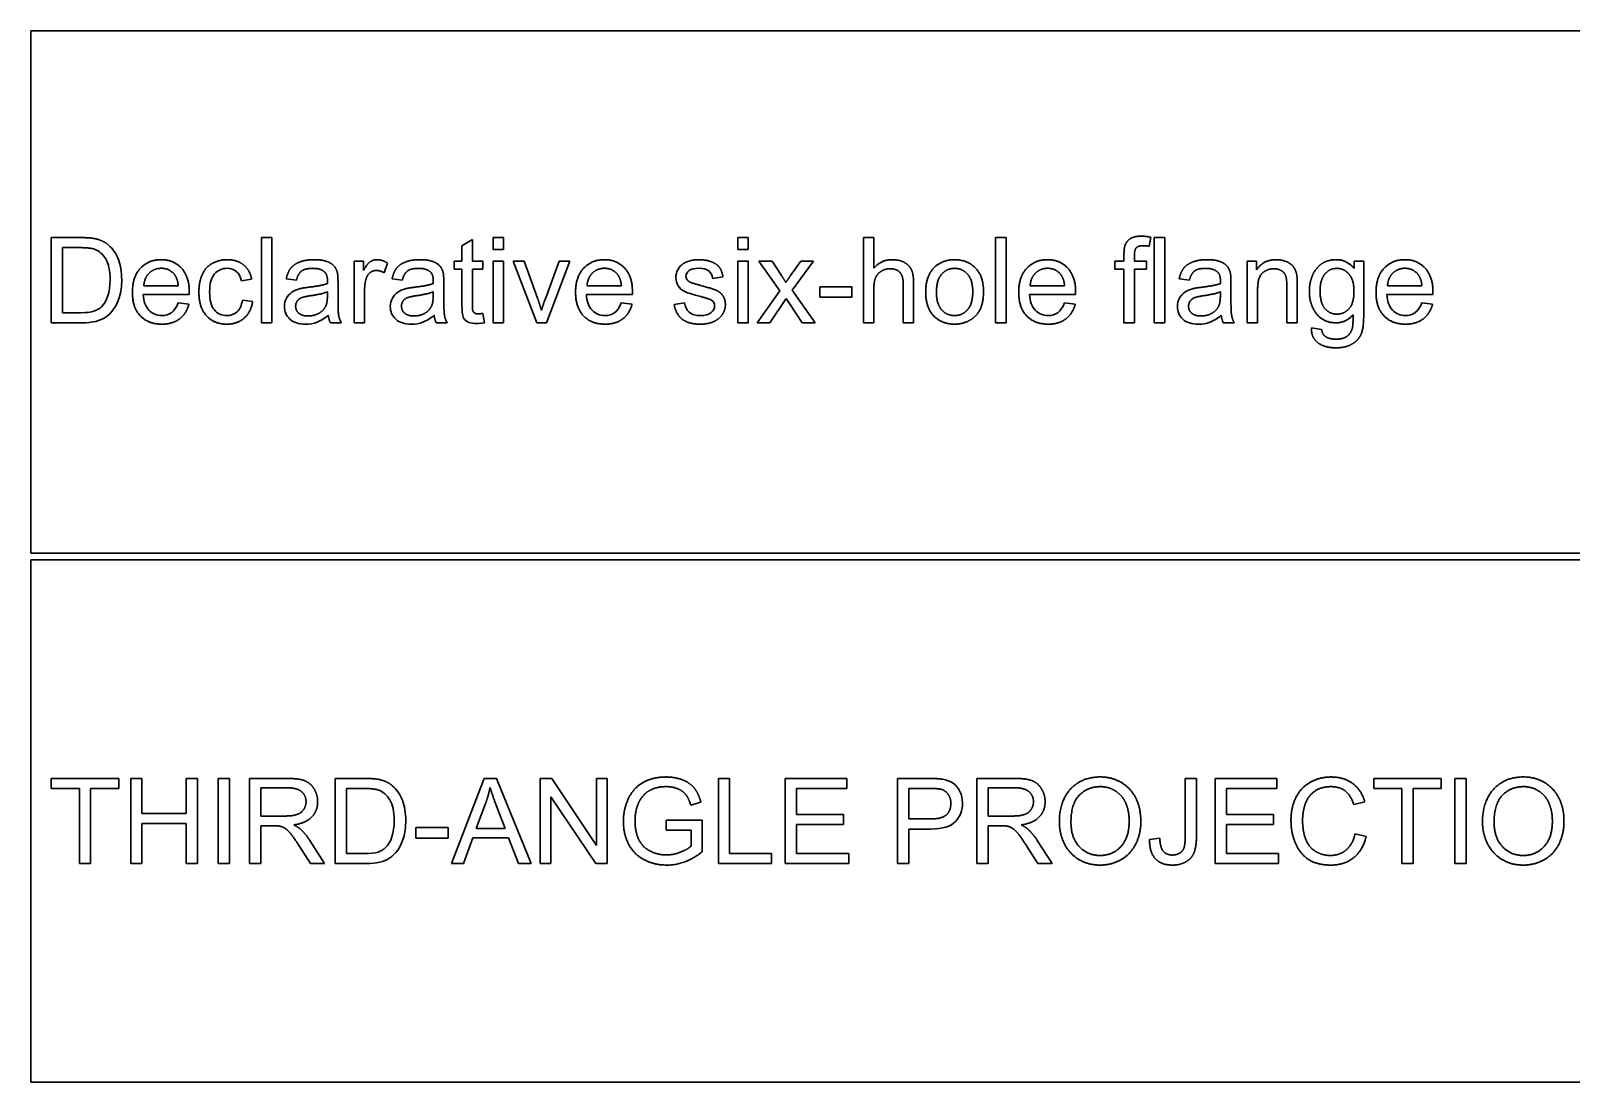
# Model space of a CAD drawing. Header units: millimetres. Extents: x -205 to 205, y -139 to 139.
# Drawn here: x 66.8 to 131.5, y -111 to -66.8 of the extents above; entities that cross this region are included whole.
import ezdxf

# ---------------------------------------------------------------- set-up
doc = ezdxf.new("R2010")
doc.units = ezdxf.units.MM
doc.layers.add('visible', color=7, linetype='Continuous', lineweight=30)

msp = doc.modelspace()

# ---------------------------------------------------------------- linework, layer by layer
at = {"layer": 'visible'}
for p, q in [((66.807, -88.749), (66.807, -66.807)), ((66.807, -66.807), (200, -66.807)), ((67.667, -75.493), (67.667, -79.072)), ((68.9, -75.493), (67.667, -75.493)), ((76.492, -75.493), (76.492, -79.072)), ((76.932, -75.493), (76.492, -75.493)), ((76.932, -79.072), (76.932, -75.493)), ((85.357, -75.573), (84.92, -75.837)), ((85.357, -76.479), (85.357, -75.573)), ((86.231, -75.493), (86.231, -75.998)), ((86.671, -75.493), (86.231, -75.493)), ((86.671, -75.998), (86.671, -75.493)), ((96.512, -75.493), (96.512, -75.998)), ((96.951, -75.493), (96.512, -75.493)), ((96.951, -75.998), (96.951, -75.493)), ((101.785, -75.493), (101.785, -79.072)), ((102.225, -75.493), (101.785, -75.493)), ((102.225, -76.777), (102.225, -75.493)), ((107.337, -75.493), (107.337, -79.072)), ((107.777, -75.493), (107.337, -75.493)), ((107.777, -79.072), (107.777, -75.493)), ((113.795, -75.859), (113.861, -75.476)), ((114.007, -75.493), (114.007, -79.072)), ((114.446, -75.493), (114.007, -75.493)), ((114.446, -79.072), (114.446, -75.493)), ((68.14, -78.649), (68.14, -75.915)), ((68.14, -75.915), (68.892, -75.915)), ((84.92, -75.837), (84.92, -76.479)), ((86.231, -75.998), (86.671, -75.998)), ((96.512, -75.998), (96.951, -75.998)), ((112.733, -76.203), (112.733, -76.479)), ((113.17, -76.479), (113.17, -76.24)), ((80.389, -76.479), (80.389, -79.072)), ((80.784, -76.479), (80.389, -76.479)), ((80.784, -76.872), (80.784, -76.479)), ((81.646, -76.97), (81.798, -76.562)), ((84.598, -76.479), (84.598, -76.821)), ((84.92, -76.479), (84.598, -76.479)), ((84.598, -76.821), (84.92, -76.821)), ((84.92, -76.821), (84.92, -78.312)), ((85.799, -76.479), (85.357, -76.479)), ((85.357, -76.821), (85.799, -76.821)), ((85.357, -78.337), (85.357, -76.821)), ((85.799, -76.821), (85.799, -76.479)), ((86.231, -76.479), (86.231, -79.072)), ((86.671, -76.479), (86.231, -76.479)), ((86.671, -79.072), (86.671, -76.479)), ((87.073, -76.479), (88.06, -79.072)), ((87.537, -76.479), (87.073, -76.479)), ((88.094, -78.032), (87.537, -76.479)), ((89, -76.479), (88.424, -78.061)), ((88.47, -79.072), (89.451, -76.479)), ((89.451, -76.479), (89, -76.479)), ((96.512, -76.479), (96.512, -79.072)), ((96.951, -76.479), (96.512, -76.479)), ((96.951, -79.072), (96.951, -76.479)), ((97.398, -76.479), (98.275, -77.724)), ((97.947, -76.479), (97.398, -76.479)), ((98.345, -77.087), (97.947, -76.479)), ((99.161, -76.479), (98.724, -77.092)), ((98.79, -77.7), (99.686, -76.479)), ((99.686, -76.479), (99.161, -76.479)), ((112.344, -76.479), (112.344, -76.821)), ((112.733, -76.479), (112.344, -76.479)), ((112.344, -76.821), (112.733, -76.821)), ((112.733, -76.821), (112.733, -79.072)), ((113.675, -76.479), (113.17, -76.479)), ((113.17, -76.821), (113.675, -76.821)), ((113.17, -79.072), (113.17, -76.821)), ((113.675, -76.821), (113.675, -76.479)), ((117.908, -76.479), (117.908, -79.072)), ((118.304, -76.479), (117.908, -76.479)), ((118.304, -76.848), (118.304, -76.479)), ((122.401, -76.479), (122.401, -76.791)), ((122.806, -76.479), (122.401, -76.479)), ((122.806, -78.72), (122.806, -76.479)), ((73.001, -77.526), (71.553, -77.526)), ((75.657, -77.307), (76.085, -77.241)), ((77.54, -77.219), (77.969, -77.277)), ((79.713, -77.985), (79.713, -77.399)), ((81.986, -77.219), (82.415, -77.277)), ((84.158, -77.985), (84.158, -77.399)), ((91.619, -77.526), (90.172, -77.526)), ((95.46, -77.206), (95.889, -77.148)), ((99.949, -77.556), (99.949, -77.998)), ((101.299, -77.556), (99.949, -77.556)), ((101.299, -77.998), (101.299, -77.556)), ((102.225, -79.072), (102.225, -77.653)), ((103.458, -77.429), (103.458, -79.072)), ((103.897, -79.072), (103.897, -77.429)), ((110.237, -77.526), (108.79, -77.526)), ((115.054, -77.219), (115.484, -77.277)), ((117.227, -77.985), (117.227, -77.399)), ((118.348, -79.072), (118.348, -77.656)), ((119.576, -77.495), (119.576, -79.072)), ((120.015, -79.072), (120.015, -77.477)), ((125.25, -77.526), (123.802, -77.526)), ((71.529, -77.888), (73.463, -77.888)), ((73.45, -78.293), (72.996, -78.237)), ((76.126, -78.178), (75.694, -78.122)), ((79.268, -77.77), (79.268, -77.932)), ((80.828, -79.072), (80.828, -77.714)), ((83.714, -77.77), (83.714, -77.932)), ((90.147, -77.888), (92.081, -77.888)), ((92.069, -78.293), (91.614, -78.237)), ((94.268, -78.229), (93.834, -78.298)), ((98.275, -77.724), (97.327, -79.072)), ((97.86, -79.072), (98.541, -78.049)), ((98.541, -78.049), (98.682, -78.266)), ((98.682, -78.266), (99.215, -79.072)), ((99.754, -79.072), (98.79, -77.7)), ((99.949, -77.998), (101.299, -77.998)), ((108.765, -77.888), (110.699, -77.888)), ((110.687, -78.293), (110.233, -78.237)), ((116.783, -77.77), (116.783, -77.932)), ((123.778, -77.888), (125.711, -77.888)), ((125.699, -78.293), (125.245, -78.237)), ((68.904, -78.649), (68.14, -78.649)), ((85.862, -79.067), (85.799, -78.679)), ((67.667, -79.072), (68.958, -79.072)), ((76.492, -79.072), (76.932, -79.072)), ((79.393, -79.072), (79.852, -79.072)), ((80.389, -79.072), (80.828, -79.072)), ((83.839, -79.072), (84.298, -79.072)), ((86.231, -79.072), (86.671, -79.072)), ((88.06, -79.072), (88.47, -79.072)), ((96.512, -79.072), (96.951, -79.072)), ((97.327, -79.072), (97.86, -79.072)), ((99.215, -79.072), (99.754, -79.072)), ((101.785, -79.072), (102.225, -79.072)), ((103.458, -79.072), (103.897, -79.072)), ((107.337, -79.072), (107.777, -79.072)), ((112.733, -79.072), (113.17, -79.072)), ((114.007, -79.072), (114.446, -79.072)), ((116.907, -79.072), (117.366, -79.072)), ((117.908, -79.072), (118.348, -79.072)), ((119.576, -79.072), (120.015, -79.072)), ((121.036, -79.35), (120.609, -79.287)), ((200, -88.749), (66.807, -88.749)), ((66.807, -110.971), (66.807, -89.029)), ((66.807, -89.029), (200, -89.029)), ((67.667, -98.212), (67.667, -98.634)), ((70.504, -98.212), (67.667, -98.212)), ((70.504, -98.634), (70.504, -98.212)), ((71.004, -98.212), (71.004, -101.791)), ((71.478, -98.212), (71.004, -98.212)), ((71.478, -99.681), (71.478, -98.212)), ((73.338, -98.212), (73.338, -99.681)), ((73.812, -98.212), (73.338, -98.212)), ((73.812, -101.791), (73.812, -98.212)), ((74.681, -98.212), (74.681, -101.791)), ((75.154, -98.212), (74.681, -98.212)), ((75.154, -101.791), (75.154, -98.212)), ((75.997, -98.212), (75.997, -101.791)), ((77.584, -98.212), (75.997, -98.212)), ((79.6, -98.212), (79.6, -101.791)), ((80.833, -98.212), (79.6, -98.212)), ((85.858, -98.212), (84.483, -101.791)), ((86.368, -98.212), (85.858, -98.212)), ((87.833, -101.791), (86.368, -98.212)), ((88.206, -98.212), (88.206, -101.791)), ((88.692, -98.212), (88.206, -98.212)), ((90.572, -101.022), (88.692, -98.212)), ((90.572, -98.212), (90.572, -101.022)), ((91.026, -98.212), (90.572, -98.212)), ((91.026, -101.791), (91.026, -98.212)), ((95.692, -98.212), (95.692, -101.791)), ((96.165, -98.212), (95.692, -98.212)), ((96.165, -101.368), (96.165, -98.212)), ((98.502, -98.212), (98.502, -101.791)), ((101.09, -98.212), (98.502, -98.212)), ((101.09, -98.634), (101.09, -98.212)), ((103.216, -98.212), (103.216, -101.791)), ((104.566, -98.212), (103.216, -98.212)), ((106.558, -98.212), (106.558, -101.791)), ((108.145, -98.212), (106.558, -98.212)), ((115.303, -98.212), (115.303, -100.677)), ((115.777, -98.212), (115.303, -98.212)), ((115.777, -100.651), (115.777, -98.212)), ((116.561, -98.212), (116.561, -101.791)), ((119.149, -98.212), (116.561, -98.212)), ((119.149, -98.634), (119.149, -98.212)), ((123.228, -98.212), (123.228, -98.634)), ((126.065, -98.212), (123.228, -98.212)), ((126.065, -98.634), (126.065, -98.212)), ((126.632, -98.212), (126.632, -101.791)), ((127.105, -98.212), (126.632, -98.212)), ((127.105, -101.791), (127.105, -98.212)), ((67.667, -98.634), (68.846, -98.634)), ((68.846, -98.634), (68.846, -101.791)), ((69.319, -98.634), (70.504, -98.634)), ((69.319, -101.791), (69.319, -98.634)), ((76.47, -99.791), (76.47, -98.607)), ((76.47, -98.607), (77.603, -98.607)), ((80.074, -101.368), (80.074, -98.634)), ((80.074, -98.634), (80.826, -98.634)), ((88.66, -98.978), (90.54, -101.791)), ((88.66, -101.791), (88.66, -98.978)), ((98.975, -98.634), (101.09, -98.634)), ((98.975, -99.73), (98.975, -98.634)), ((103.69, -99.913), (103.69, -98.634)), ((103.69, -98.634), (104.605, -98.634)), ((107.032, -99.791), (107.032, -98.607)), ((107.032, -98.607), (108.165, -98.607)), ((117.034, -98.634), (119.149, -98.634)), ((117.034, -99.73), (117.034, -98.634)), ((123.228, -98.634), (124.407, -98.634)), ((124.407, -98.634), (124.407, -101.791)), ((124.881, -98.634), (126.065, -98.634)), ((124.881, -101.791), (124.881, -98.634)), ((85.516, -100.321), (85.909, -99.271)), ((86.356, -99.33), (86.729, -100.321)), ((94.532, -99.33), (94.959, -99.213)), ((122.386, -99.303), (122.852, -99.193)), ((73.338, -99.681), (71.478, -99.681)), ((71.478, -100.104), (73.338, -100.104)), ((71.478, -101.791), (71.478, -100.104)), ((73.338, -100.104), (73.338, -101.791)), ((77.488, -99.791), (76.47, -99.791)), ((76.47, -100.201), (77.02, -100.201)), ((76.47, -101.791), (76.47, -100.201)), ((82.984, -100.275), (82.984, -100.717)), ((84.334, -100.275), (82.984, -100.275)), ((84.334, -100.717), (84.334, -100.275)), ((95.013, -99.965), (93.497, -99.967)), ((93.497, -99.967), (93.497, -100.387)), ((95.013, -101.293), (95.013, -99.965)), ((100.955, -99.73), (98.975, -99.73)), ((98.975, -100.15), (100.955, -100.15)), ((98.975, -101.368), (98.975, -100.15)), ((100.955, -100.15), (100.955, -99.73)), ((104.615, -99.913), (103.69, -99.913)), ((108.05, -99.791), (107.032, -99.791)), ((107.032, -100.201), (107.581, -100.201)), ((107.032, -101.791), (107.032, -100.201)), ((119.014, -99.73), (117.034, -99.73)), ((117.034, -100.15), (119.014, -100.15)), ((117.034, -101.368), (117.034, -100.15)), ((119.014, -100.15), (119.014, -99.73)), ((79.151, -101.791), (78.528, -100.817)), ((82.984, -100.717), (84.334, -100.717)), ((84.986, -101.791), (85.379, -100.707)), ((85.379, -100.707), (86.876, -100.707)), ((86.729, -100.321), (85.516, -100.321)), ((86.876, -100.707), (87.293, -101.791)), ((93.497, -100.387), (94.549, -100.387)), ((94.549, -100.387), (94.549, -101.053)), ((103.69, -100.336), (104.608, -100.336)), ((103.69, -101.791), (103.69, -100.336)), ((109.713, -101.791), (109.09, -100.817)), ((114.236, -100.717), (113.809, -100.775)), ((122.913, -100.656), (122.44, -100.536)), ((78.082, -101.046), (78.555, -101.791)), ((80.838, -101.368), (80.074, -101.368)), ((97.928, -101.368), (96.165, -101.368)), ((97.928, -101.791), (97.928, -101.368)), ((101.173, -101.368), (98.975, -101.368)), ((101.173, -101.791), (101.173, -101.368)), ((108.643, -101.046), (109.117, -101.791)), ((119.232, -101.368), (117.034, -101.368)), ((119.232, -101.791), (119.232, -101.368)), ((68.846, -101.791), (69.319, -101.791)), ((71.004, -101.791), (71.478, -101.791)), ((73.338, -101.791), (73.812, -101.791)), ((74.681, -101.791), (75.154, -101.791)), ((75.997, -101.791), (76.47, -101.791)), ((78.555, -101.791), (79.151, -101.791)), ((79.6, -101.791), (80.892, -101.791)), ((84.483, -101.791), (84.986, -101.791)), ((87.293, -101.791), (87.833, -101.791)), ((88.206, -101.791), (88.66, -101.791)), ((90.54, -101.791), (91.026, -101.791)), ((95.692, -101.791), (97.928, -101.791)), ((98.502, -101.791), (101.173, -101.791)), ((103.216, -101.791), (103.69, -101.791)), ((106.558, -101.791), (107.032, -101.791)), ((109.117, -101.791), (109.713, -101.791)), ((116.561, -101.791), (119.232, -101.791)), ((124.407, -101.791), (124.881, -101.791)), ((126.632, -101.791), (127.105, -101.791)), ((200, -110.971), (66.807, -110.971))]:
    msp.add_line(p, q, dxfattribs=at)
for points in [[(68.9, -75.493), (69.317, -75.493), (69.537, -75.544)], [(69.537, -75.544), (69.844, -75.615), (70.062, -75.8)], [(69.505, -75.988), (69.315, -75.915), (68.892, -75.915)], [(112.733, -76.203), (112.733, -75.942), (112.779, -75.815)], [(79.691, -76.994), (79.713, -77.106), (79.713, -77.399)], [(84.136, -76.994), (84.158, -77.106), (84.158, -77.399)], [(117.205, -76.994), (117.227, -77.106), (117.227, -77.399)], [(73.001, -77.526), (72.972, -77.199), (72.835, -77.036)], [(78.094, -77.644), (78.223, -77.609), (78.485, -77.578)], [(78.485, -77.578), (79.017, -77.514), (79.268, -77.426)], [(80.902, -77.202), (80.828, -77.436), (80.828, -77.714)], [(82.54, -77.644), (82.669, -77.609), (82.93, -77.578)], [(82.93, -77.578), (83.463, -77.514), (83.714, -77.426)], [(91.619, -77.526), (91.59, -77.199), (91.453, -77.036)], [(94.385, -77.27), (94.439, -77.341), (94.554, -77.387)], [(94.554, -77.387), (94.62, -77.412), (94.942, -77.499)], [(98.345, -77.087), (98.458, -77.26), (98.526, -77.377)], [(98.526, -77.377), (98.633, -77.216), (98.724, -77.092)], [(110.237, -77.526), (110.208, -77.199), (110.071, -77.036)], [(115.609, -77.644), (115.738, -77.609), (115.999, -77.578)], [(115.999, -77.578), (116.531, -77.514), (116.783, -77.426)], [(119.991, -77.05), (120.015, -77.172), (120.015, -77.477)], [(125.25, -77.526), (125.22, -77.199), (125.084, -77.036)], [(79.268, -77.77), (79.029, -77.868), (78.55, -77.936)], [(79.197, -78.371), (79.268, -78.222), (79.268, -77.932)], [(83.714, -77.77), (83.475, -77.868), (82.996, -77.936)], [(83.643, -78.371), (83.714, -78.222), (83.714, -77.932)], [(88.094, -78.032), (88.184, -78.283), (88.26, -78.554)], [(88.26, -78.554), (88.319, -78.349), (88.424, -78.061)], [(95.406, -78.122), (95.316, -78.063), (94.957, -77.973)], [(116.783, -77.77), (116.544, -77.868), (116.065, -77.936)], [(116.712, -78.371), (116.783, -78.222), (116.783, -77.932)], [(79.393, -79.072), (79.324, -78.935), (79.305, -78.752)], [(83.839, -79.072), (83.77, -78.935), (83.751, -78.752)], [(116.907, -79.072), (116.839, -78.935), (116.819, -78.752)], [(122.327, -79.296), (122.361, -79.162), (122.359, -78.732)], [(121.036, -79.35), (121.063, -79.548), (121.185, -79.638)], [(80.833, -98.212), (81.251, -98.212), (81.47, -98.263)], [(81.47, -98.263), (81.778, -98.334), (81.995, -98.519)], [(104.566, -98.212), (104.923, -98.212), (105.111, -98.246)], [(81.439, -98.707), (81.248, -98.634), (80.826, -98.634)], [(86.102, -98.588), (86.033, -98.932), (85.909, -99.271)], [(86.356, -99.33), (86.185, -98.878), (86.102, -98.588)], [(105.047, -98.666), (104.927, -98.634), (104.605, -98.634)], [(77.283, -100.219), (77.203, -100.201), (77.02, -100.201)], [(77.85, -100.162), (78.038, -100.253), (78.135, -100.341)], [(107.845, -100.219), (107.764, -100.201), (107.581, -100.201)], [(108.411, -100.162), (108.599, -100.253), (108.697, -100.341)], [(78.135, -100.341), (78.343, -100.531), (78.528, -100.817)], [(108.697, -100.341), (108.904, -100.531), (109.09, -100.817)]]:
    msp.add_open_spline(points, degree=2, dxfattribs=at)
for points, degree, knots in [([(113.861, -75.476), (113.636, -75.432), (113.45, -75.432), (113.162, -75.432), (113.002, -75.538), (112.842, -75.644), (112.779, -75.815)], 2, [0, 0, 0, 1, 1, 2.552632, 2.552632, 4.105263, 4.105263, 4.105263]), ([(69.505, -75.988), (69.681, -76.057), (69.83, -76.191), (69.953, -76.392), (70.076, -76.593), (70.137, -76.881), (70.137, -77.255), (70.139, -77.796), (70.003, -78.173), (69.781, -78.398), (69.701, -78.478), (69.594, -78.539), (69.46, -78.583), (69.326, -78.627), (69.14, -78.649), (68.904, -78.649)], 3, [0, 0, 0, 0, 1, 1, 1, 2, 2, 2, 3.443478, 3.443478, 3.443478, 3.956018, 3.956018, 3.956018, 4.468557, 4.468557, 4.468557, 4.468557]), ([(68.958, -79.072), (69.391, -79.071), (69.725, -78.99), (69.96, -78.831), (70.194, -78.671), (70.406, -78.407), (70.53, -77.985), (70.594, -77.775), (70.626, -77.534), (70.626, -77.263), (70.626, -76.944), (70.579, -76.66), (70.485, -76.412), (70.392, -76.164), (70.25, -75.96), (70.062, -75.8)], 3, [0, 0, 0, 0, 2, 2, 2, 4, 4, 4, 5, 5, 5, 6.173653, 6.173653, 6.173653, 7.347305, 7.347305, 7.347305, 7.347305]), ([(113.17, -76.24), (113.17, -76.005), (113.253, -75.92), (113.336, -75.834), (113.536, -75.834), (113.658, -75.834), (113.795, -75.859)], 2, [0, 0, 0, 1, 1, 2, 2, 2.609756, 2.609756, 2.609756]), ([(73.463, -77.888), (73.465, -77.81), (73.465, -77.77), (73.465, -77.128), (73.135, -76.774), (72.806, -76.42), (72.286, -76.42), (71.749, -76.42), (71.412, -76.782), (71.075, -77.143), (71.075, -77.797), (71.075, -78.43), (71.408, -78.78), (71.741, -79.13), (72.31, -79.13), (72.762, -79.13), (73.052, -78.911), (73.343, -78.691), (73.45, -78.293)], 2, [0, 0, 0, 1, 1, 17.4375, 17.4375, 33.875, 33.875, 50.8527, 50.8527, 67.830399, 67.830399, 84.237952, 84.237952, 100.645505, 100.645505, 113.672961, 113.672961, 126.700417, 126.700417, 126.700417]), ([(71.553, -77.526), (71.575, -77.187), (71.782, -76.984), (71.988, -76.782), (72.291, -76.782), (72.625, -76.782), (72.835, -77.036)], 2, [0, 0, 0, 1, 1, 2, 2, 3.104839, 3.104839, 3.104839]), ([(76.085, -77.241), (76.009, -76.848), (75.74, -76.634), (75.472, -76.42), (75.049, -76.42), (74.715, -76.42), (74.431, -76.578), (74.146, -76.735), (74.007, -77.05), (73.868, -77.365), (73.868, -77.785), (73.868, -78.435), (74.191, -78.782), (74.515, -79.13), (75.047, -79.13), (75.472, -79.13), (75.764, -78.878), (76.055, -78.625), (76.126, -78.178)], 2, [0, 0, 0, 1, 1, 2, 2, 2.791908, 2.791908, 3.583815, 3.583815, 4.375723, 4.375723, 5.600417, 5.600417, 6.825111, 6.825111, 7.802619, 7.802619, 8.780127, 8.780127, 8.780127]), ([(75.694, -78.122), (75.663, -78.342), (75.59, -78.505), (75.474, -78.61), (75.359, -78.716), (75.215, -78.769), (75.042, -78.769), (74.827, -78.769), (74.653, -78.69), (74.52, -78.532), (74.386, -78.374), (74.319, -78.121), (74.319, -77.773), (74.319, -77.429), (74.389, -77.178), (74.527, -77.02), (74.665, -76.861), (74.845, -76.782), (75.067, -76.782), (75.356, -76.781), (75.579, -76.959), (75.657, -77.307)], 3, [0, 0, 0, 0, 1, 1, 1, 2, 2, 2, 3.245283, 3.245283, 3.245283, 4.490566, 4.490566, 4.490566, 5.718392, 5.718392, 5.718392, 6.946218, 6.946218, 6.946218, 8.571281, 8.571281, 8.571281, 8.571281]), ([(79.691, -76.994), (79.652, -76.813), (79.554, -76.695), (79.456, -76.577), (79.249, -76.498), (79.041, -76.42), (78.709, -76.42), (78.375, -76.42), (78.121, -76.512), (77.867, -76.603), (77.733, -76.773), (77.598, -76.943), (77.54, -77.219)], 2, [0, 0, 0, 1, 1, 2, 2, 3, 3, 4.007353, 4.007353, 5.014706, 5.014706, 6.022059, 6.022059, 6.022059]), ([(77.969, -77.277), (78.04, -77.001), (78.188, -76.893), (78.336, -76.784), (78.646, -76.784), (78.978, -76.784), (79.146, -76.933)], 2, [0, 0, 0, 1, 1, 2, 2, 3.070866, 3.070866, 3.070866]), ([(79.146, -76.933), (79.271, -77.043), (79.271, -77.311), (79.271, -77.336), (79.268, -77.426)], 2, [0, 0, 0, 1, 1, 1.090909, 1.090909, 1.090909]), ([(81.798, -76.562), (81.568, -76.42), (81.346, -76.42), (81.192, -76.42), (81.064, -76.508), (80.936, -76.596), (80.784, -76.872)], 2, [0, 0, 0, 1, 1, 1.692308, 1.692308, 2.384615, 2.384615, 2.384615]), ([(80.902, -77.202), (80.95, -77.048), (81.065, -76.961), (81.18, -76.874), (81.324, -76.874), (81.485, -76.874), (81.646, -76.97)], 2, [0, 0, 0, 1, 1, 2, 2, 3.118644, 3.118644, 3.118644]), ([(84.136, -76.994), (84.097, -76.813), (84, -76.695), (83.902, -76.577), (83.694, -76.498), (83.487, -76.42), (83.155, -76.42), (82.82, -76.42), (82.567, -76.512), (82.313, -76.603), (82.178, -76.773), (82.044, -76.943), (81.986, -77.219)], 2, [0, 0, 0, 1, 1, 2, 2, 3, 3, 4.007353, 4.007353, 5.014706, 5.014706, 6.022059, 6.022059, 6.022059]), ([(82.415, -77.277), (82.486, -77.001), (82.634, -76.893), (82.781, -76.784), (83.091, -76.784), (83.424, -76.784), (83.592, -76.933)], 2, [0, 0, 0, 1, 1, 2, 2, 3.070866, 3.070866, 3.070866]), ([(83.592, -76.933), (83.716, -77.043), (83.716, -77.311), (83.716, -77.336), (83.714, -77.426)], 2, [0, 0, 0, 1, 1, 1.090909, 1.090909, 1.090909]), ([(92.081, -77.888), (92.083, -77.81), (92.083, -77.77), (92.083, -77.128), (91.754, -76.774), (91.424, -76.42), (90.904, -76.42), (90.367, -76.42), (90.03, -76.782), (89.693, -77.143), (89.693, -77.797), (89.693, -78.43), (90.026, -78.78), (90.36, -79.13), (90.928, -79.13), (91.38, -79.13), (91.671, -78.911), (91.961, -78.691), (92.069, -78.293)], 2, [0, 0, 0, 1, 1, 17.4375, 17.4375, 33.875, 33.875, 50.8527, 50.8527, 67.830399, 67.830399, 84.237952, 84.237952, 100.645505, 100.645505, 113.672961, 113.672961, 126.700417, 126.700417, 126.700417]), ([(90.172, -77.526), (90.194, -77.187), (90.4, -76.984), (90.606, -76.782), (90.909, -76.782), (91.243, -76.782), (91.453, -77.036)], 2, [0, 0, 0, 1, 1, 2, 2, 3.104839, 3.104839, 3.104839]), ([(94.202, -76.601), (94.022, -76.729), (93.905, -76.939), (93.907, -77.167), (93.907, -77.294), (93.939, -77.41), (94.003, -77.515), (94.068, -77.62), (94.162, -77.703), (94.287, -77.762), (94.411, -77.821), (94.634, -77.892), (94.957, -77.973)], 3, [0, 0, 0, 0, 2, 2, 2, 3.098592, 3.098592, 3.098592, 4.197183, 4.197183, 4.197183, 5.295775, 5.295775, 5.295775, 5.295775]), ([(95.889, -77.148), (95.848, -76.896), (95.738, -76.746), (95.628, -76.596), (95.397, -76.508), (95.167, -76.42), (94.861, -76.42), (94.659, -76.42), (94.482, -76.473), (94.305, -76.525), (94.202, -76.601)], 2, [0, 0, 0, 1, 1, 2, 2, 3, 3, 3.664, 3.664, 4.328, 4.328, 4.328]), ([(94.385, -77.27), (94.35, -77.224), (94.332, -77.173), (94.332, -77.116), (94.332, -77.027), (94.375, -76.949), (94.461, -76.882), (94.547, -76.815), (94.691, -76.782), (94.893, -76.782), (95.236, -76.779), (95.42, -76.942), (95.46, -77.206)], 3, [0, 0, 0, 0, 1, 1, 1, 2.571429, 2.571429, 2.571429, 4.142857, 4.142857, 4.142857, 6.804147, 6.804147, 6.804147, 6.804147]), ([(103.897, -77.429), (103.897, -77.048), (103.806, -76.848), (103.714, -76.647), (103.502, -76.534), (103.289, -76.42), (103.001, -76.42), (102.532, -76.42), (102.225, -76.777)], 2, [0, 0, 0, 1, 1, 2, 2, 3, 3, 4.627119, 4.627119, 4.627119]), ([(102.225, -77.653), (102.225, -77.348), (102.298, -77.175), (102.371, -77.001), (102.543, -76.9), (102.715, -76.799), (102.911, -76.799), (103.172, -76.799), (103.315, -76.949), (103.458, -77.099), (103.458, -77.429)], 2, [0, 0, 0, 1, 1, 2, 2, 3, 3, 4.3375, 4.3375, 5.675, 5.675, 5.675]), ([(104.803, -76.708), (104.403, -77.055), (104.403, -77.775), (104.403, -78.432), (104.738, -78.781), (105.074, -79.13), (105.618, -79.13), (105.958, -79.13), (106.245, -78.972), (106.531, -78.813), (106.682, -78.526), (106.832, -78.239), (106.832, -77.739), (106.832, -77.121), (106.492, -76.771), (106.153, -76.42), (105.618, -76.42), (105.137, -76.42), (104.803, -76.708)], 2, [0, 0, 0, 1, 1, 1.911864, 1.911864, 2.823729, 2.823729, 3.392111, 3.392111, 3.960493, 3.960493, 4.528874, 4.528874, 5.230341, 5.230341, 5.931807, 5.931807, 6.562807, 6.562807, 6.562807]), ([(104.854, -77.775), (104.854, -77.277), (105.071, -77.031), (105.289, -76.784), (105.618, -76.784), (105.943, -76.784), (106.162, -77.032), (106.38, -77.28), (106.38, -77.761), (106.38, -78.271), (106.163, -78.52), (105.945, -78.769), (105.618, -78.769), (105.289, -78.769), (105.071, -78.521), (104.854, -78.273), (104.854, -77.775)], 2, [0, 0, 0, 1, 1, 2, 2, 2.985185, 2.985185, 3.97037, 3.97037, 5.015567, 5.015567, 6.060763, 6.060763, 7.11376, 7.11376, 8.166756, 8.166756, 8.166756]), ([(110.699, -77.888), (110.701, -77.81), (110.701, -77.77), (110.701, -77.128), (110.372, -76.774), (110.042, -76.42), (109.522, -76.42), (108.985, -76.42), (108.648, -76.782), (108.311, -77.143), (108.311, -77.797), (108.311, -78.43), (108.644, -78.78), (108.978, -79.13), (109.547, -79.13), (109.998, -79.13), (110.289, -78.911), (110.579, -78.691), (110.687, -78.293)], 2, [0, 0, 0, 1, 1, 17.4375, 17.4375, 33.875, 33.875, 50.8527, 50.8527, 67.830399, 67.830399, 84.237952, 84.237952, 100.645505, 100.645505, 113.672961, 113.672961, 126.700417, 126.700417, 126.700417]), ([(108.79, -77.526), (108.812, -77.187), (109.018, -76.984), (109.224, -76.782), (109.527, -76.782), (109.861, -76.782), (110.071, -77.036)], 2, [0, 0, 0, 1, 1, 2, 2, 3.104839, 3.104839, 3.104839]), ([(117.205, -76.994), (117.166, -76.813), (117.069, -76.695), (116.971, -76.577), (116.763, -76.498), (116.556, -76.42), (116.224, -76.42), (115.889, -76.42), (115.635, -76.512), (115.382, -76.603), (115.247, -76.773), (115.113, -76.943), (115.054, -77.219)], 2, [0, 0, 0, 1, 1, 2, 2, 3, 3, 4.007353, 4.007353, 5.014706, 5.014706, 6.022059, 6.022059, 6.022059]), ([(115.484, -77.277), (115.555, -77.001), (115.703, -76.893), (115.85, -76.784), (116.16, -76.784), (116.492, -76.784), (116.661, -76.933)], 2, [0, 0, 0, 1, 1, 2, 2, 3.070866, 3.070866, 3.070866]), ([(116.661, -76.933), (116.785, -77.043), (116.785, -77.311), (116.785, -77.336), (116.783, -77.426)], 2, [0, 0, 0, 1, 1, 1.090909, 1.090909, 1.090909]), ([(119.991, -77.05), (119.952, -76.862), (119.854, -76.726), (119.757, -76.589), (119.56, -76.505), (119.363, -76.42), (119.129, -76.42), (118.59, -76.42), (118.304, -76.848)], 2, [0, 0, 0, 1, 1, 2, 2, 3, 3, 5.302083, 5.302083, 5.302083]), ([(118.348, -77.656), (118.348, -77.158), (118.552, -76.979), (118.756, -76.801), (119.036, -76.801), (119.212, -76.801), (119.343, -76.881), (119.473, -76.96), (119.525, -77.093), (119.576, -77.226), (119.576, -77.495)], 2, [0, 0, 0, 1, 1, 2, 2, 2.626087, 2.626087, 3.252174, 3.252174, 3.878261, 3.878261, 3.878261]), ([(122.401, -76.791), (122.103, -76.42), (121.644, -76.42), (121.299, -76.42), (121.044, -76.591), (120.789, -76.762), (120.655, -77.076), (120.521, -77.39), (120.521, -77.761), (120.521, -78.3), (120.814, -78.686), (121.107, -79.072), (121.641, -79.072), (122.071, -79.072), (122.359, -78.732)], 2, [0, 0, 0, 1, 1, 1.75, 1.75, 2.5, 2.5, 3.25, 3.25, 4.340461, 4.340461, 5.430921, 5.430921, 6.307273, 6.307273, 6.307273]), ([(120.972, -77.729), (120.972, -77.26), (121.177, -77.022), (121.382, -76.784), (121.675, -76.784), (121.973, -76.784), (122.184, -77.026), (122.396, -77.268), (122.396, -77.744), (122.396, -78.242), (122.191, -78.475), (121.986, -78.708), (121.683, -78.708), (121.378, -78.708), (121.175, -78.474), (120.972, -78.239), (120.972, -77.729)], 2, [0, 0, 0, 1, 1, 2, 2, 3.016667, 3.016667, 4.033333, 4.033333, 5.096923, 5.096923, 6.160513, 6.160513, 7.23268, 7.23268, 8.304847, 8.304847, 8.304847]), ([(125.711, -77.888), (125.714, -77.81), (125.714, -77.77), (125.714, -77.128), (125.384, -76.774), (125.054, -76.42), (124.534, -76.42), (123.997, -76.42), (123.66, -76.782), (123.323, -77.143), (123.323, -77.797), (123.323, -78.43), (123.657, -78.78), (123.99, -79.13), (124.559, -79.13), (125.01, -79.13), (125.301, -78.911), (125.591, -78.691), (125.699, -78.293)], 2, [0, 0, 0, 1, 1, 17.4375, 17.4375, 33.875, 33.875, 50.8527, 50.8527, 67.830399, 67.830399, 84.237952, 84.237952, 100.645505, 100.645505, 113.672961, 113.672961, 126.700417, 126.700417, 126.700417]), ([(123.802, -77.526), (123.824, -77.187), (124.03, -76.984), (124.236, -76.782), (124.539, -76.782), (124.874, -76.782), (125.084, -77.036)], 2, [0, 0, 0, 1, 1, 2, 2, 3.104839, 3.104839, 3.104839]), ([(78.094, -77.644), (77.861, -77.71), (77.664, -77.829), (77.551, -78.04), (77.493, -78.145), (77.464, -78.261), (77.464, -78.388), (77.464, -78.605), (77.541, -78.782), (77.694, -78.922), (77.847, -79.061), (78.065, -79.13), (78.35, -79.13), (78.523, -79.13), (78.684, -79.102), (78.835, -79.045), (78.985, -78.988), (79.142, -78.89), (79.305, -78.752)], 3, [0, 0, 0, 0, 2, 2, 2, 3, 3, 3, 4.705128, 4.705128, 4.705128, 6.410256, 6.410256, 6.410256, 7.443077, 7.443077, 7.443077, 8.475897, 8.475897, 8.475897, 8.475897]), ([(82.54, -77.644), (82.307, -77.71), (82.11, -77.829), (81.997, -78.04), (81.939, -78.145), (81.91, -78.261), (81.91, -78.388), (81.91, -78.605), (81.986, -78.782), (82.139, -78.922), (82.292, -79.061), (82.511, -79.13), (82.796, -79.13), (82.969, -79.13), (83.13, -79.102), (83.281, -79.045), (83.431, -78.988), (83.588, -78.89), (83.751, -78.752)], 3, [0, 0, 0, 0, 2, 2, 2, 3, 3, 3, 4.705128, 4.705128, 4.705128, 6.410256, 6.410256, 6.410256, 7.443077, 7.443077, 7.443077, 8.475897, 8.475897, 8.475897, 8.475897]), ([(93.834, -78.298), (93.907, -78.71), (94.172, -78.92), (94.437, -79.13), (94.942, -79.13), (95.247, -79.13), (95.489, -79.024), (95.731, -78.918), (95.859, -78.724), (95.987, -78.53), (95.987, -78.31), (95.987, -78.085), (95.882, -77.934), (95.777, -77.783), (95.593, -77.703), (95.408, -77.624), (94.942, -77.499)], 2, [0, 0, 0, 1, 1, 2, 2, 2.603865, 2.603865, 3.207729, 3.207729, 3.811594, 3.811594, 4.428878, 4.428878, 5.046162, 5.046162, 5.663446, 5.663446, 5.663446]), ([(115.609, -77.644), (115.376, -77.71), (115.179, -77.829), (115.065, -78.04), (115.008, -78.145), (114.979, -78.261), (114.979, -78.388), (114.979, -78.605), (115.055, -78.782), (115.208, -78.922), (115.361, -79.061), (115.58, -79.13), (115.865, -79.13), (116.037, -79.13), (116.199, -79.102), (116.35, -79.045), (116.5, -78.988), (116.657, -78.89), (116.819, -78.752)], 3, [0, 0, 0, 0, 2, 2, 2, 3, 3, 3, 4.705128, 4.705128, 4.705128, 6.410256, 6.410256, 6.410256, 7.443077, 7.443077, 7.443077, 8.475897, 8.475897, 8.475897, 8.475897]), ([(72.996, -78.237), (72.863, -78.61), (72.635, -78.766), (72.313, -78.769), (72.096, -78.769), (71.916, -78.693), (71.771, -78.542), (71.626, -78.391), (71.545, -78.172), (71.529, -77.888)], 3, [0, 0, 0, 0, 2, 2, 2, 3.343434, 3.343434, 3.343434, 4.686869, 4.686869, 4.686869, 4.686869]), ([(79.197, -78.371), (79.105, -78.564), (78.907, -78.675), (78.709, -78.786), (78.455, -78.786), (78.199, -78.786), (78.066, -78.669), (77.933, -78.552), (77.933, -78.376), (77.933, -78.261), (77.994, -78.167), (78.055, -78.073), (78.167, -78.024), (78.279, -77.976), (78.55, -77.936)], 2, [0, 0, 0, 1, 1, 2, 2, 3.009615, 3.009615, 4.019231, 4.019231, 4.678285, 4.678285, 5.33734, 5.33734, 5.996394, 5.996394, 5.996394]), ([(79.852, -79.072), (79.769, -78.923), (79.741, -78.76), (79.713, -78.598), (79.713, -77.985)], 2, [0, 0, 0, 1, 1, 2, 2, 2]), ([(83.643, -78.371), (83.55, -78.564), (83.353, -78.675), (83.155, -78.786), (82.901, -78.786), (82.645, -78.786), (82.512, -78.669), (82.379, -78.552), (82.379, -78.376), (82.379, -78.261), (82.44, -78.167), (82.501, -78.073), (82.613, -78.024), (82.725, -77.976), (82.996, -77.936)], 2, [0, 0, 0, 1, 1, 2, 2, 3.009615, 3.009615, 4.019231, 4.019231, 4.678285, 4.678285, 5.33734, 5.33734, 5.996394, 5.996394, 5.996394]), ([(84.298, -79.072), (84.215, -78.923), (84.186, -78.76), (84.158, -78.598), (84.158, -77.985)], 2, [0, 0, 0, 1, 1, 2, 2, 2]), ([(91.614, -78.237), (91.481, -78.61), (91.253, -78.766), (90.931, -78.769), (90.714, -78.769), (90.534, -78.693), (90.389, -78.542), (90.244, -78.391), (90.163, -78.172), (90.147, -77.888)], 3, [0, 0, 0, 0, 2, 2, 2, 3.343434, 3.343434, 3.343434, 4.686869, 4.686869, 4.686869, 4.686869]), ([(95.406, -78.122), (95.492, -78.179), (95.535, -78.257), (95.535, -78.356), (95.535, -78.467), (95.486, -78.564), (95.389, -78.646), (95.291, -78.728), (95.141, -78.769), (94.94, -78.769), (94.539, -78.771), (94.317, -78.576), (94.268, -78.229)], 3, [0, 0, 0, 0, 1, 1, 1, 2.114754, 2.114754, 2.114754, 3.229508, 3.229508, 3.229508, 5.441036, 5.441036, 5.441036, 5.441036]), ([(110.233, -78.237), (110.099, -78.61), (109.871, -78.766), (109.549, -78.769), (109.333, -78.769), (109.152, -78.693), (109.007, -78.542), (108.862, -78.391), (108.782, -78.172), (108.765, -77.888)], 3, [0, 0, 0, 0, 2, 2, 2, 3.343434, 3.343434, 3.343434, 4.686869, 4.686869, 4.686869, 4.686869]), ([(116.712, -78.371), (116.619, -78.564), (116.422, -78.675), (116.224, -78.786), (115.97, -78.786), (115.714, -78.786), (115.58, -78.669), (115.447, -78.552), (115.447, -78.376), (115.447, -78.261), (115.508, -78.167), (115.569, -78.073), (115.682, -78.024), (115.794, -77.976), (116.065, -77.936)], 2, [0, 0, 0, 1, 1, 2, 2, 3.009615, 3.009615, 4.019231, 4.019231, 4.678285, 4.678285, 5.33734, 5.33734, 5.996394, 5.996394, 5.996394]), ([(117.366, -79.072), (117.283, -78.923), (117.255, -78.76), (117.227, -78.598), (117.227, -77.985)], 2, [0, 0, 0, 1, 1, 2, 2, 2]), ([(125.245, -78.237), (125.111, -78.61), (124.883, -78.766), (124.561, -78.769), (124.345, -78.769), (124.164, -78.693), (124.019, -78.542), (123.874, -78.391), (123.794, -78.172), (123.778, -77.888)], 3, [0, 0, 0, 0, 2, 2, 2, 3.343434, 3.343434, 3.343434, 4.686869, 4.686869, 4.686869, 4.686869]), ([(84.92, -78.312), (84.92, -78.576), (84.938, -78.749), (84.974, -78.831), (85.01, -78.913), (85.071, -78.98), (85.159, -79.03), (85.301, -79.109), (85.537, -79.135), (85.862, -79.067)], 3, [0, 0, 0, 0, 1, 1, 1, 2, 2, 2, 3.612245, 3.612245, 3.612245, 3.612245]), ([(85.799, -78.679), (85.679, -78.696), (85.606, -78.696), (85.508, -78.696), (85.456, -78.664), (85.403, -78.632), (85.38, -78.579), (85.357, -78.525), (85.357, -78.337)], 2, [0, 0, 0, 1, 1, 2.333333, 2.333333, 3.666667, 3.666667, 5, 5, 5]), ([(120.609, -79.287), (120.599, -79.706), (120.884, -79.915), (121.17, -80.124), (121.634, -80.124), (122.025, -80.124), (122.292, -79.977), (122.559, -79.831), (122.683, -79.578), (122.806, -79.326), (122.806, -78.72)], 2, [0, 0, 0, 1, 1, 2, 2, 2.842105, 2.842105, 3.684211, 3.684211, 4.526316, 4.526316, 4.526316]), ([(122.327, -79.296), (122.269, -79.516), (122.103, -79.638), (121.937, -79.76), (121.632, -79.76), (121.348, -79.76), (121.185, -79.638)], 2, [0, 0, 0, 1, 1, 2, 2, 2.928, 2.928, 2.928]), ([(77.85, -100.162), (78.365, -100.092), (78.611, -99.83), (78.858, -99.569), (78.858, -99.188), (78.858, -98.893), (78.709, -98.649), (78.56, -98.405), (78.311, -98.308), (78.062, -98.212), (77.584, -98.212)], 2, [0, 0, 0, 1, 1, 2, 2, 2.775641, 2.775641, 3.551282, 3.551282, 4.326923, 4.326923, 4.326923]), ([(94.959, -99.213), (94.866, -98.851), (94.688, -98.627), (94.51, -98.402), (94.196, -98.276), (93.882, -98.151), (93.494, -98.151), (92.96, -98.151), (92.549, -98.37), (92.139, -98.59), (91.921, -99.043), (91.702, -99.496), (91.702, -100.018), (91.702, -100.546), (91.922, -100.973), (92.142, -101.4), (92.573, -101.626), (93.004, -101.852), (93.531, -101.852), (94.313, -101.851), (95.013, -101.293)], 2, [0, 0, 0, 1, 1, 2, 2, 3, 3, 4.377358, 4.377358, 5.754717, 5.754717, 7.132075, 7.132075, 8.522306, 8.522306, 9.912537, 9.912537, 11.302768, 11.302768, 13.36237, 13.36237, 13.36237]), ([(104.608, -100.336), (105.114, -100.336), (105.464, -100.23), (105.657, -100.02), (105.851, -99.809), (105.948, -99.551), (105.948, -99.247), (105.948, -99.069), (105.912, -98.907), (105.839, -98.759), (105.693, -98.46), (105.464, -98.306), (105.111, -98.246)], 3, [0, 0, 0, 0, 1, 1, 1, 2, 2, 2, 2.582888, 2.582888, 2.582888, 3.748663, 3.748663, 3.748663, 3.748663]), ([(108.411, -100.162), (108.926, -100.092), (109.173, -99.83), (109.42, -99.569), (109.42, -99.188), (109.42, -98.893), (109.271, -98.649), (109.122, -98.405), (108.873, -98.308), (108.624, -98.212), (108.145, -98.212)], 2, [0, 0, 0, 1, 1, 2, 2, 2.775641, 2.775641, 3.551282, 3.551282, 4.326923, 4.326923, 4.326923]), ([(110.018, -100.048), (110.018, -100.519), (110.223, -100.941), (110.428, -101.364), (110.826, -101.608), (111.224, -101.852), (111.729, -101.852), (112.195, -101.852), (112.598, -101.631), (113.001, -101.41), (113.221, -100.98), (113.441, -100.551), (113.441, -100.006), (113.441, -99.469), (113.232, -99.045), (113.023, -98.622), (112.625, -98.385), (112.227, -98.148), (111.732, -98.148), (110.975, -98.148), (110.496, -98.652), (110.018, -99.156), (110.018, -100.048)], 2, [0, 0, 0, 1, 1, 2, 2, 3, 3, 3.922705, 3.922705, 4.845411, 4.845411, 5.768116, 5.768116, 6.678408, 6.678408, 7.5887, 7.5887, 8.498993, 8.498993, 9.889094, 9.889094, 11.279196, 11.279196, 11.279196]), ([(122.852, -99.193), (122.708, -98.698), (122.342, -98.424), (121.976, -98.151), (121.439, -98.151), (120.965, -98.151), (120.571, -98.367), (120.176, -98.583), (119.963, -98.999), (119.749, -99.415), (119.749, -99.974), (119.749, -100.487), (119.938, -100.934), (120.128, -101.381), (120.49, -101.616), (120.853, -101.852), (121.431, -101.852), (121.99, -101.852), (122.377, -101.545), (122.764, -101.239), (122.913, -100.656)], 2, [0, 0, 0, 1, 1, 2, 2, 2.881818, 2.881818, 3.763636, 3.763636, 4.645455, 4.645455, 5.454109, 5.454109, 6.262763, 6.262763, 7.071417, 7.071417, 7.852775, 7.852775, 8.634133, 8.634133, 8.634133]), ([(127.796, -100.048), (127.796, -100.519), (128.001, -100.941), (128.206, -101.364), (128.604, -101.608), (129.002, -101.852), (129.507, -101.852), (129.974, -101.852), (130.377, -101.631), (130.779, -101.41), (130.999, -100.98), (131.219, -100.551), (131.219, -100.006), (131.219, -99.469), (131.01, -99.045), (130.801, -98.622), (130.403, -98.385), (130.006, -98.148), (129.51, -98.148), (128.753, -98.148), (128.275, -98.652), (127.796, -99.156), (127.796, -100.048)], 2, [0, 0, 0, 1, 1, 2, 2, 3, 3, 3.922705, 3.922705, 4.845411, 4.845411, 5.768116, 5.768116, 6.678408, 6.678408, 7.5887, 7.5887, 8.498993, 8.498993, 9.889094, 9.889094, 11.279196, 11.279196, 11.279196]), ([(77.603, -98.607), (78.001, -98.607), (78.185, -98.771), (78.37, -98.934), (78.37, -99.188), (78.37, -99.362), (78.275, -99.509), (78.179, -99.657), (77.996, -99.724), (77.813, -99.791), (77.488, -99.791)], 2, [0, 0, 0, 1, 1, 2, 2, 2.682692, 2.682692, 3.365385, 3.365385, 4.048077, 4.048077, 4.048077]), ([(81.439, -98.707), (81.614, -98.776), (81.764, -98.91), (81.887, -99.111), (82.01, -99.312), (82.071, -99.6), (82.071, -99.974), (82.073, -100.515), (81.937, -100.892), (81.715, -101.117), (81.635, -101.197), (81.528, -101.259), (81.393, -101.302), (81.259, -101.346), (81.074, -101.368), (80.838, -101.368)], 3, [0, 0, 0, 0, 1, 1, 1, 2, 2, 2, 3.443478, 3.443478, 3.443478, 3.956018, 3.956018, 3.956018, 4.468557, 4.468557, 4.468557, 4.468557]), ([(80.892, -101.791), (81.324, -101.79), (81.658, -101.709), (81.894, -101.55), (82.127, -101.39), (82.34, -101.126), (82.464, -100.704), (82.528, -100.494), (82.559, -100.253), (82.559, -99.982), (82.559, -99.663), (82.512, -99.379), (82.419, -99.131), (82.325, -98.883), (82.184, -98.679), (81.995, -98.519)], 3, [0, 0, 0, 0, 2, 2, 2, 4, 4, 4, 5, 5, 5, 6.173653, 6.173653, 6.173653, 7.347305, 7.347305, 7.347305, 7.347305]), ([(92.327, -99.269), (92.408, -99.076), (92.553, -98.915), (92.698, -98.754), (92.935, -98.655), (93.172, -98.556), (93.497, -98.556), (93.768, -98.556), (93.99, -98.65), (94.212, -98.744), (94.332, -98.9), (94.451, -99.056), (94.532, -99.33)], 2, [0, 0, 0, 1, 1, 2, 2, 3, 3, 3.834586, 3.834586, 4.669173, 4.669173, 5.503759, 5.503759, 5.503759]), ([(105.047, -98.666), (105.233, -98.717), (105.346, -98.877), (105.46, -99.037), (105.46, -99.261), (105.46, -99.572), (105.267, -99.742), (105.074, -99.913), (104.615, -99.913)], 2, [0, 0, 0, 1, 1, 2, 2, 3.380435, 3.380435, 4.76087, 4.76087, 4.76087]), ([(108.165, -98.607), (108.563, -98.607), (108.747, -98.771), (108.931, -98.934), (108.931, -99.188), (108.931, -99.362), (108.836, -99.509), (108.741, -99.657), (108.558, -99.724), (108.375, -99.791), (108.05, -99.791)], 2, [0, 0, 0, 1, 1, 2, 2, 2.682692, 2.682692, 3.365385, 3.365385, 4.048077, 4.048077, 4.048077]), ([(110.506, -100.055), (110.506, -99.247), (110.869, -98.901), (111.231, -98.556), (111.734, -98.556), (112.088, -98.556), (112.372, -98.735), (112.657, -98.915), (112.805, -99.241), (112.952, -99.567), (112.952, -100.004), (112.952, -100.695), (112.607, -101.071), (112.261, -101.447), (111.727, -101.447), (111.202, -101.447), (110.854, -101.074), (110.506, -100.702), (110.506, -100.055)], 2, [0, 0, 0, 1, 1, 2, 2, 2.703883, 2.703883, 3.407767, 3.407767, 4.11165, 4.11165, 5.224494, 5.224494, 6.337338, 6.337338, 7.429856, 7.429856, 8.522374, 8.522374, 8.522374]), ([(122.44, -100.536), (122.342, -100.988), (122.066, -101.217), (121.79, -101.447), (121.392, -101.447), (121.065, -101.447), (120.784, -101.278), (120.504, -101.11), (120.371, -100.769), (120.237, -100.428), (120.237, -99.972), (120.237, -99.618), (120.35, -99.285), (120.462, -98.951), (120.739, -98.754), (121.016, -98.556), (121.429, -98.556), (121.788, -98.556), (122.025, -98.734), (122.261, -98.912), (122.386, -99.303)], 2, [0, 0, 0, 1, 1, 2, 2, 2.822086, 2.822086, 3.644172, 3.644172, 4.466258, 4.466258, 5.103704, 5.103704, 5.74115, 5.74115, 6.378597, 6.378597, 6.933062, 6.933062, 7.487527, 7.487527, 7.487527]), ([(128.284, -100.055), (128.284, -99.247), (128.647, -98.901), (129.009, -98.556), (129.512, -98.556), (129.866, -98.556), (130.151, -98.735), (130.435, -98.915), (130.583, -99.241), (130.731, -99.567), (130.731, -100.004), (130.731, -100.695), (130.385, -101.071), (130.04, -101.447), (129.505, -101.447), (128.98, -101.447), (128.632, -101.074), (128.284, -100.702), (128.284, -100.055)], 2, [0, 0, 0, 1, 1, 2, 2, 2.703883, 2.703883, 3.407767, 3.407767, 4.11165, 4.11165, 5.224494, 5.224494, 6.337338, 6.337338, 7.429856, 7.429856, 8.522374, 8.522374, 8.522374]), ([(94.549, -101.053), (94.398, -101.188), (94.105, -101.306), (93.812, -101.425), (93.504, -101.425), (93.15, -101.425), (92.835, -101.268), (92.52, -101.112), (92.355, -100.79), (92.191, -100.468), (92.191, -99.989), (92.191, -99.601), (92.327, -99.269)], 2, [0, 0, 0, 1, 1, 2, 2, 3.150794, 3.150794, 4.301587, 4.301587, 5.452381, 5.452381, 6.385933, 6.385933, 6.385933]), ([(77.283, -100.219), (77.393, -100.245), (77.499, -100.314), (77.606, -100.382), (77.74, -100.553), (77.874, -100.724), (78.082, -101.046)], 2, [0, 0, 0, 1, 1, 2, 2, 3, 3, 3]), ([(107.845, -100.219), (107.955, -100.245), (108.061, -100.314), (108.167, -100.382), (108.301, -100.553), (108.436, -100.724), (108.643, -101.046)], 2, [0, 0, 0, 1, 1, 2, 2, 3, 3, 3]), ([(113.809, -100.775), (113.799, -101.31), (114.05, -101.581), (114.3, -101.852), (114.771, -101.852), (115.089, -101.852), (115.324, -101.722), (115.56, -101.593), (115.668, -101.346), (115.777, -101.1), (115.777, -100.651)], 2, [0, 0, 0, 1, 1, 2, 2, 2.673575, 2.673575, 3.34715, 3.34715, 4.020725, 4.020725, 4.020725]), ([(115.303, -100.677), (115.303, -100.985), (115.255, -101.125), (115.206, -101.266), (115.076, -101.348), (114.947, -101.429), (114.769, -101.429), (114.527, -101.429), (114.39, -101.278), (114.254, -101.127), (114.236, -100.717)], 2, [0, 0, 0, 1, 1, 2, 2, 3, 3, 4.356164, 4.356164, 5.712329, 5.712329, 5.712329])]:
    msp.add_open_spline(points, degree=degree, knots=knots, dxfattribs=at)

doc.saveas('drawing.dxf')
